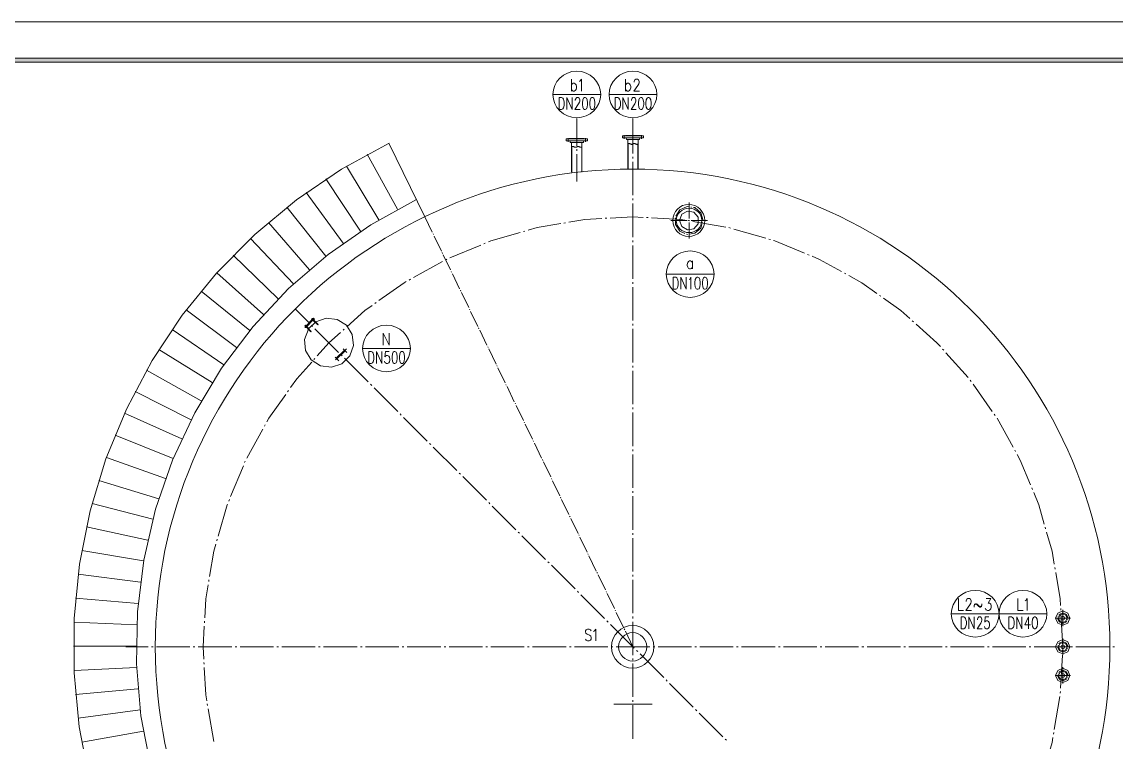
# Model space of a CAD drawing. Header units: millimetres. Extents: x 0 to 829, y 0 to 586.
# Drawn here: x 326.8 to 609.2, y 399.9 to 585.6 of the extents above; entities that cross this region are included whole.
import ezdxf

# ---------------------------------------------------------------- set-up
doc = ezdxf.new("R2010")
doc.units = ezdxf.units.MM

msp = doc.modelspace()

# ---------------------------------------------------------------- hatches: boundary and pattern name
h = msp.add_hatch(color=0)
h.dxf.hatch_style = 2
h.paths.add_polyline_path([(819.788528, 576.266028), (818.80075, 575.281778), (25.142472, 575.281778), (24.154694, 576.266028)])
h = msp.add_hatch(color=0)
h.dxf.hatch_style = 2
h.paths.add_polyline_path([(484.505, 556.285753), (484.491947, 556.298806), (484.505, 556.311858), (484.518053, 556.298806)])
h = msp.add_hatch(color=0)
h.dxf.hatch_style = 2
h.paths.add_polyline_path([(470.016417, 555.530808), (470.003364, 555.543861), (470.016417, 555.556914), (470.029469, 555.543861)])

# ---------------------------------------------------------------- linework, layer by layer
at = {"color": 0, "lineweight": 0}
for points in [[(0, 0), (0, 585.632278), (829.154778, 585.632278), (829.154778, 0)], [(819.788528, 576.266028), (818.80075, 575.281778), (25.142472, 575.281778), (24.154694, 576.266028)], [(465.440889, 563.02275), (465.440889, 566.1025), (466.107639, 566.1025), (466.393389, 565.957861), (466.583889, 565.665056), (466.679139, 565.368722), (466.774389, 564.931278), (466.774389, 564.1975), (466.679139, 563.756528), (466.583889, 563.463722), (466.393389, 563.170917), (466.107639, 563.02275)], [(472.020194, 566.1025), (471.734444, 565.957861), (471.543944, 565.516889), (471.448694, 564.783111), (471.448694, 564.342139), (471.543944, 563.608361), (471.734444, 563.170917), (472.020194, 563.02275), (472.210694, 563.02275), (472.496444, 563.170917), (472.686944, 563.608361), (472.782194, 564.342139), (472.782194, 564.783111), (472.686944, 565.516889), (472.496444, 565.957861), (472.210694, 566.1025)], [(473.928722, 566.1025), (473.642972, 565.957861), (473.452472, 565.516889), (473.357222, 564.783111), (473.357222, 564.342139), (473.452472, 563.608361), (473.642972, 563.170917), (473.928722, 563.02275), (474.119222, 563.02275), (474.404972, 563.170917), (474.595472, 563.608361), (474.690722, 564.342139), (474.690722, 564.783111), (474.595472, 565.516889), (474.404972, 565.957861), (474.119222, 566.1025)], [(479.929472, 563.02275), (479.929472, 566.1025), (480.596222, 566.1025), (480.881972, 565.957861), (481.072472, 565.665056), (481.167722, 565.368722), (481.262972, 564.931278), (481.262972, 564.1975), (481.167722, 563.756528), (481.072472, 563.463722), (480.881972, 563.170917), (480.596222, 563.02275)], [(486.508778, 566.1025), (486.223028, 565.957861), (486.032528, 565.516889), (485.937278, 564.783111), (485.937278, 564.342139), (486.032528, 563.608361), (486.223028, 563.170917), (486.508778, 563.02275), (486.699278, 563.02275), (486.985028, 563.170917), (487.175528, 563.608361), (487.270778, 564.342139), (487.270778, 564.783111), (487.175528, 565.516889), (486.985028, 565.957861), (486.699278, 566.1025)], [(488.417306, 566.1025), (488.128028, 565.957861), (487.937528, 565.516889), (487.842278, 564.783111), (487.842278, 564.342139), (487.937528, 563.608361), (488.128028, 563.170917), (488.417306, 563.02275), (488.607806, 563.02275), (488.893556, 563.170917), (489.084056, 563.608361), (489.179306, 564.342139), (489.179306, 564.783111), (489.084056, 565.516889), (488.893556, 565.957861), (488.607806, 566.1025)], [(496.527667, 534.426583), (497.102694, 536.010556), (498.563194, 536.853694), (500.224778, 536.560889), (501.307806, 535.269722), (501.307806, 533.583444), (500.224778, 532.292278), (498.563194, 531.999472), (497.102694, 532.842611)], [(494.876667, 516.678333), (494.876667, 519.761611), (495.543417, 519.761611), (495.829167, 519.613444), (496.019667, 519.320639), (496.114917, 519.027833), (496.210167, 518.586861), (496.210167, 517.853083), (496.114917, 517.412111), (496.019667, 517.119306), (495.829167, 516.8265), (495.543417, 516.678333)], [(501.074972, 519.761611), (500.789222, 519.613444), (500.595194, 519.172472), (500.499944, 518.438694), (500.499944, 518.00125), (500.595194, 517.267472), (500.789222, 516.8265), (501.074972, 516.678333), (501.265472, 516.678333), (501.551222, 516.8265), (501.741722, 517.267472), (501.836972, 518.00125), (501.836972, 518.438694), (501.741722, 519.172472), (501.551222, 519.613444), (501.265472, 519.761611)], [(502.979972, 519.761611), (502.694222, 519.613444), (502.503722, 519.172472), (502.408472, 518.438694), (502.408472, 518.00125), (502.503722, 517.267472), (502.694222, 516.8265), (502.979972, 516.678333), (503.170472, 516.678333), (503.456222, 516.8265), (503.65025, 517.267472), (503.7455, 518.00125), (503.7455, 518.438694), (503.65025, 519.172472), (503.456222, 519.613444), (503.170472, 519.761611)], [(416.334222, 497.518972), (416.334222, 500.598722), (417.000972, 500.598722), (417.286722, 500.450556), (417.477222, 500.15775), (417.572472, 499.864944), (417.667722, 499.423972), (417.667722, 498.690194), (417.572472, 498.25275), (417.477222, 497.956417), (417.286722, 497.663611), (417.000972, 497.518972)], [(422.913528, 500.598722), (422.627778, 500.450556), (422.437278, 500.013111), (422.342028, 499.279333), (422.342028, 498.838361), (422.437278, 498.104583), (422.627778, 497.663611), (422.913528, 497.518972), (423.104028, 497.518972), (423.389778, 497.663611), (423.580278, 498.104583), (423.675528, 498.838361), (423.675528, 499.279333), (423.580278, 500.013111), (423.389778, 500.450556), (423.104028, 500.598722)], [(424.822056, 500.598722), (424.536306, 500.450556), (424.342278, 500.013111), (424.247028, 499.279333), (424.247028, 498.838361), (424.342278, 498.104583), (424.536306, 497.663611), (424.822056, 497.518972), (425.012556, 497.518972), (425.298306, 497.663611), (425.488806, 498.104583), (425.584056, 498.838361), (425.584056, 499.279333), (425.488806, 500.013111), (425.298306, 500.450556), (425.012556, 500.598722)], [(569.18225, 429.097722), (569.18225, 432.177472), (569.849, 432.177472), (570.138278, 432.029306), (570.328778, 431.7365), (570.424028, 431.443694), (570.519278, 431.002722), (570.519278, 430.268944), (570.424028, 429.8315), (570.328778, 429.535167), (570.138278, 429.242361), (569.849, 429.097722)], [(581.508306, 429.097722), (581.508306, 432.177472), (582.175056, 432.177472), (582.460806, 432.029306), (582.651306, 431.7365), (582.746556, 431.443694), (582.841806, 431.002722), (582.841806, 430.268944), (582.746556, 429.8315), (582.651306, 429.535167), (582.460806, 429.242361), (582.175056, 429.097722)], [(588.087611, 432.177472), (587.801861, 432.029306), (587.611361, 431.591861), (587.516111, 430.858083), (587.516111, 430.417111), (587.611361, 429.683333), (587.801861, 429.242361), (588.087611, 429.097722), (588.278111, 429.097722), (588.563861, 429.242361), (588.754361, 429.683333), (588.849611, 430.417111), (588.849611, 430.858083), (588.754361, 431.591861), (588.563861, 432.029306), (588.278111, 432.177472)], [(593.555667, 431.856444), (594.098944, 433.161722), (595.404222, 433.705), (596.713028, 433.161722), (597.252778, 431.856444), (596.713028, 430.547639), (595.404222, 430.007889), (594.098944, 430.547639)], [(594.321194, 431.856444), (594.638694, 432.621972), (595.404222, 432.939472), (596.173278, 432.621972), (596.490778, 431.856444), (596.173278, 431.087389), (595.404222, 430.769889), (594.638694, 431.087389)], [(594.913861, 431.856444), (595.0585, 432.205694), (595.404222, 432.346806), (595.753472, 432.205694), (595.898111, 431.856444), (595.753472, 431.507194), (595.404222, 431.362556), (595.0585, 431.507194)], [(593.555667, 424.462222), (594.098944, 425.7675), (595.404222, 426.310778), (596.713028, 425.7675), (597.252778, 424.462222), (596.713028, 423.153417), (595.404222, 422.613667), (594.098944, 423.153417)], [(594.321194, 424.462222), (594.638694, 425.22775), (595.404222, 425.54525), (596.173278, 425.22775), (596.490778, 424.462222), (596.173278, 423.693167), (595.404222, 423.375667), (594.638694, 423.693167)], [(594.913861, 424.462222), (595.0585, 424.811472), (595.404222, 424.952583), (595.753472, 424.811472), (595.898111, 424.462222), (595.753472, 424.112972), (595.404222, 423.968333), (595.0585, 424.112972)], [(593.555667, 417.068), (594.098944, 418.373278), (595.404222, 418.916556), (596.713028, 418.373278), (597.252778, 417.068), (596.713028, 415.759194), (595.404222, 415.219444), (594.098944, 415.759194)], [(594.321194, 417.068), (594.638694, 417.833528), (595.404222, 418.151028), (596.173278, 417.833528), (596.490778, 417.068), (596.173278, 416.298944), (595.404222, 415.981444), (594.638694, 416.298944)], [(594.913861, 417.068), (595.0585, 417.413722), (595.404222, 417.558361), (595.753472, 417.413722), (595.898111, 417.068), (595.753472, 416.71875), (595.404222, 416.574111), (595.0585, 416.71875)]]:
    msp.add_lwpolyline(points, close=True, dxfattribs=at)
for points in [[(468.605306, 567.757028), (468.605306, 570.836778)], [(470.69375, 570.251167), (470.916, 570.399333), (471.244083, 570.836778), (471.244083, 567.757028)], [(482.596472, 567.757028), (482.596472, 570.836778)], [(484.797806, 570.106528), (484.797806, 570.251167), (484.907167, 570.543972), (485.016528, 570.692139), (485.238778, 570.836778), (485.676222, 570.836778), (485.898472, 570.692139), (486.007833, 570.543972), (486.117194, 570.251167), (486.117194, 569.958361), (486.007833, 569.665556), (485.789111, 569.224583), (484.688444, 567.757028), (486.226556, 567.757028)], [(468.605306, 569.37275), (468.824028, 569.665556), (469.04275, 569.810194), (469.374361, 569.810194), (469.593083, 569.665556), (469.815333, 569.37275), (469.924694, 568.931778), (469.924694, 568.638972), (469.815333, 568.198), (469.593083, 567.905194), (469.374361, 567.757028), (469.04275, 567.757028), (468.824028, 567.905194), (468.605306, 568.198)], [(482.596472, 569.37275), (482.815194, 569.665556), (483.037444, 569.810194), (483.365528, 569.810194), (483.587778, 569.665556), (483.8065, 569.37275), (483.915861, 568.931778), (483.915861, 568.638972), (483.8065, 568.198), (483.587778, 567.905194), (483.365528, 567.757028), (483.037444, 567.757028), (482.815194, 567.905194), (482.596472, 568.198)], [(476.179444, 566.913889), (463.853389, 566.913889)], [(467.444667, 563.02275), (467.444667, 566.1025), (468.778167, 563.02275), (468.778167, 566.1025)], [(469.635417, 565.368722), (469.635417, 565.516889), (469.730667, 565.809694), (469.825917, 565.957861), (470.016417, 566.1025), (470.400944, 566.1025), (470.591444, 565.957861), (470.686694, 565.809694), (470.781944, 565.516889), (470.781944, 565.224083), (470.686694, 564.931278), (470.496194, 564.490306), (469.540167, 563.02275), (470.877194, 563.02275)], [(490.6645, 566.913889), (478.341972, 566.913889)], [(481.929722, 563.02275), (481.929722, 566.1025), (483.26675, 563.02275), (483.26675, 566.1025)], [(484.124, 565.368722), (484.124, 565.516889), (484.21925, 565.809694), (484.3145, 565.957861), (484.505, 566.1025), (484.886, 566.1025), (485.0765, 565.957861), (485.17175, 565.809694), (485.267, 565.516889), (485.267, 565.224083), (485.17175, 564.931278), (484.98125, 564.490306), (484.02875, 563.02275), (485.365778, 563.02275)], [(470.016417, 560.750861), (470.016417, 553.677667)], [(484.505, 560.750861), (484.505, 551.71975)], [(481.778028, 556.249417), (481.778028, 555.752)], [(481.778028, 556.249417), (487.228444, 556.249417)], [(482.275444, 555.430972), (482.275444, 556.422278)], [(482.571778, 556.249417), (482.571778, 556.298806)], [(486.434694, 556.298806), (482.571778, 556.298806)], [(486.434694, 556.249417), (486.434694, 556.298806)], [(486.731028, 555.430972), (486.731028, 556.422278)], [(487.228444, 555.752), (487.228444, 556.249417)], [(421.601194, 554.372639), (409.292778, 547.65575), (397.693444, 539.774694), (386.912556, 530.807083), (377.055944, 520.837583), (368.211806, 509.957917), (360.464806, 498.270389), (353.889028, 485.884361), (348.544444, 472.923306), (344.483972, 459.500111), (341.742889, 445.748833), (340.352944, 431.796472), (340.321194, 417.773556), (341.651167, 403.817667), (344.325222, 390.052278)], [(430.794583, 535.382611), (421.484778, 554.316194)], [(467.289444, 555.494472), (467.289444, 555.000583)], [(467.289444, 555.494472), (472.739861, 555.494472)], [(472.739861, 555.000583), (467.289444, 555.000583)], [(467.786861, 554.676028), (467.786861, 555.667333)], [(468.083194, 555.494472), (468.083194, 555.543861)], [(471.949639, 555.543861), (468.083194, 555.543861)], [(468.28075, 555.000583), (468.330139, 554.552556)], [(471.702694, 554.552556), (468.330139, 554.552556)], [(468.679389, 546.89375), (468.679389, 554.552556)], [(468.679389, 553.391917), (468.760528, 553.43425), (468.845194, 553.469528), (468.887528, 553.483639), (468.929861, 553.494222), (468.968667, 553.501278), (469.011, 553.504806), (469.053333, 553.501278), (469.095667, 553.494222), (469.138, 553.483639), (469.180333, 553.469528), (469.261472, 553.43425), (469.346139, 553.395444), (469.430806, 553.353111), (469.515472, 553.317833), (469.557806, 553.303722), (469.596611, 553.293139), (469.638944, 553.286083), (469.681278, 553.286083), (469.723611, 553.286083), (469.765944, 553.293139), (469.808278, 553.30725), (469.850611, 553.321361), (469.93175, 553.356639), (470.016417, 553.398972), (470.097556, 553.437778), (470.182222, 553.476583), (470.224556, 553.490694), (470.266889, 553.501278), (470.309222, 553.508333), (470.348028, 553.511861), (470.390361, 553.508333), (470.432694, 553.501278), (470.475028, 553.490694), (470.517361, 553.476583), (470.602028, 553.441306), (470.683167, 553.4025), (470.767833, 553.360167), (470.8525, 553.324889), (470.894833, 553.310778), (470.937167, 553.300194), (470.975972, 553.293139), (471.018306, 553.289611), (471.060639, 553.293139), (471.102972, 553.300194), (471.145306, 553.310778), (471.187639, 553.324889), (471.268778, 553.363694), (471.353444, 553.4025)], [(468.753472, 546.89375), (468.753472, 553.427194)], [(471.279361, 546.89375), (471.279361, 553.367222)], [(471.353444, 546.89375), (471.353444, 554.552556)], [(471.748556, 555.000583), (471.702694, 554.552556)], [(471.949639, 555.494472), (471.949639, 555.543861)], [(472.245972, 554.676028), (472.245972, 555.667333)], [(472.739861, 555.000583), (472.739861, 555.494472)], [(487.228444, 555.752), (481.778028, 555.752)], [(482.769333, 555.752), (482.815194, 555.3075)], [(486.191278, 555.3075), (482.815194, 555.3075)], [(483.164444, 547.648694), (483.164444, 555.3075)], [(483.164444, 554.146861), (483.249111, 554.185667), (483.333778, 554.224472), (483.372583, 554.238583), (483.414917, 554.249167), (483.45725, 554.256222), (483.499583, 554.25975), (483.541917, 554.256222), (483.58425, 554.249167), (483.626583, 554.238583), (483.665389, 554.224472), (483.750056, 554.189194), (483.834722, 554.150389), (483.919389, 554.108056), (484.000528, 554.072778), (484.042861, 554.058667), (484.085194, 554.048083), (484.127528, 554.041028), (484.169861, 554.041028), (484.212194, 554.041028), (484.254528, 554.048083), (484.293333, 554.062194), (484.335667, 554.076306), (484.420333, 554.111583), (484.505, 554.153917), (484.586139, 554.192722), (484.670806, 554.231528), (484.713139, 554.245639), (484.751944, 554.256222), (484.794278, 554.263278), (484.836611, 554.266806), (484.878944, 554.263278), (484.921278, 554.256222), (484.963611, 554.245639), (485.005944, 554.231528), (485.087083, 554.19625), (485.17175, 554.153917), (485.256417, 554.115111), (485.341083, 554.079833), (485.379889, 554.065722), (485.422222, 554.055139), (485.464556, 554.048083), (485.506889, 554.044556), (485.549222, 554.048083), (485.591556, 554.055139), (485.633889, 554.065722), (485.672694, 554.079833), (485.757361, 554.118639), (485.842028, 554.157444)], [(483.238528, 547.648694), (483.238528, 554.182139)], [(485.767944, 547.648694), (485.767944, 554.122167)], [(485.842028, 547.648694), (485.842028, 555.3075)], [(486.237139, 555.752), (486.191278, 555.3075)], [(423.714333, 537.294667), (415.960278, 551.486917)], [(470.016417, 552.813361), (470.016417, 552.382972)], [(470.016417, 551.518667), (470.016417, 544.445472)], [(484.505, 550.858972), (484.505, 550.425056)], [(418.920083, 534.578278), (410.562778, 548.421278)], [(484.505, 549.564278), (484.505, 540.935333)], [(414.245778, 531.657278), (405.302861, 545.129861)], [(428.646167, 539.817028), (416.870444, 533.332972), (405.839083, 525.649472), (395.675556, 516.854722), (386.485694, 507.043972), (378.375333, 496.323056), (371.432667, 484.811917), (365.731778, 472.637556), (361.339694, 459.9305), (358.302278, 446.835389), (356.654806, 433.496861), (356.411389, 420.056028), (357.575556, 406.661056), (360.14025, 393.467167)], [(409.702, 528.538722), (400.187583, 541.612667)], [(484.505, 540.074556), (484.505, 539.644167)], [(405.295806, 525.226139), (395.231056, 537.880278)], [(484.505, 538.779861), (484.505, 530.154444)], [(498.979472, 537.950833), (498.475, 538.024917), (496.608806, 537.174722), (495.557528, 535.537833)], [(498.990056, 539.047972), (498.990056, 534.966333)], [(499.64975, 537.855583), (499.4275, 537.887333)], [(502.627194, 534.426583), (502.048639, 536.391556), (500.499944, 537.732111), (500.09425, 537.792083)], [(401.037778, 521.730111), (390.436806, 533.936222)], [(430.794583, 535.382611), (432.741917, 531.360944)], [(465.860694, 533.62225), (459.821139, 532.595667), (457.468111, 531.918333)], [(467.127167, 533.837444), (466.703833, 533.763361)], [(476.479306, 534.927528), (472.083694, 534.680583), (467.973833, 533.982083)], [(477.763417, 534.998083), (477.336556, 534.973389)], [(487.179056, 535.227389), (484.505, 535.375556), (478.617139, 535.047472)], [(488.463167, 535.153306), (488.032778, 535.178)], [(497.864694, 534.518306), (496.922778, 534.680583), (489.316889, 535.107444)], [(498.450306, 534.426583), (494.280472, 534.426583)], [(495.501083, 535.103917), (495.501083, 534.878139)], [(495.501083, 534.426583), (495.501083, 533.403528), (496.608806, 531.678444), (497.914083, 531.08225)], [(499.134694, 534.303111), (498.711361, 534.373667)], [(499.099417, 534.426583), (498.884222, 534.426583)], [(498.990056, 534.532417), (498.990056, 534.317222)], [(498.990056, 533.886833), (498.990056, 529.805194)], [(503.699639, 534.426583), (499.529806, 534.426583)], [(508.430389, 532.722667), (499.977833, 534.158472)], [(502.436694, 533.777472), (502.500194, 533.992667)], [(432.928889, 530.972889), (433.024139, 530.778861)], [(455.407889, 531.325667), (447.869028, 529.152556), (447.19875, 528.873861)], [(456.646139, 531.681972), (456.233389, 531.562028)], [(498.323306, 530.895278), (498.475, 530.82825), (498.534972, 530.835306)], [(498.979472, 530.902333), (500.499944, 531.117528), (502.048639, 532.461611), (502.309694, 533.343556)], [(509.68275, 532.451028), (509.273528, 532.570972)], [(518.745611, 529.840472), (510.50825, 532.214667)], [(396.934972, 518.050639), (385.818944, 529.791083)], [(433.211111, 530.390806), (435.091417, 526.506722)], [(445.219667, 528.055417), (437.299806, 524.774583)], [(446.405, 528.545778), (446.009889, 528.3835)], [(484.505, 529.290139), (484.505, 528.85975)], [(484.505, 527.995444), (484.505, 519.370028)], [(519.980333, 529.484167), (519.571111, 529.604111)], [(528.739806, 526.00225), (521.137444, 529.152556), (520.805833, 529.247806)], [(392.990917, 514.198306), (381.381, 525.451917)], [(435.278389, 526.118667), (435.373639, 525.924639)], [(435.560611, 525.536583), (437.440917, 521.656028)], [(529.925139, 525.511889), (529.530028, 525.674167)], [(538.32125, 521.246806), (532.627417, 524.393583), (530.718889, 525.183806)], [(435.373639, 523.836194), (427.870056, 519.691056)], [(436.506056, 524.4465), (436.379056, 524.393583), (436.125056, 524.252472)], [(499.829667, 523.539861), (499.607417, 523.832667), (499.388694, 523.980833), (499.057083, 523.980833), (498.838361, 523.832667), (498.619639, 523.539861), (498.50675, 523.098889), (498.50675, 522.806083), (498.619639, 522.368639), (498.838361, 522.072306), (499.057083, 521.927667), (499.388694, 521.927667), (499.607417, 522.072306), (499.829667, 522.368639)], [(499.829667, 523.980833), (499.829667, 521.927667)], [(389.219722, 510.183694), (377.133556, 520.925778)], [(437.627889, 521.267972), (437.723139, 521.073944)], [(437.910111, 520.685889), (439.790417, 516.801806)], [(505.421194, 520.569472), (493.098667, 520.569472)], [(496.876917, 516.678333), (496.876917, 519.761611), (498.213944, 516.678333), (498.213944, 519.761611)], [(498.975944, 519.172472), (499.166444, 519.320639), (499.452194, 519.761611), (499.452194, 516.678333)], [(539.446611, 520.622389), (539.072667, 520.830528)], [(547.415861, 515.605889), (543.514139, 518.375194), (540.198028, 520.209639)], [(425.996806, 518.653889), (425.492333, 518.375194), (418.969472, 513.74675)], [(427.122167, 519.274778), (426.744694, 519.066639)], [(484.505, 518.505722), (484.505, 518.075333)], [(484.505, 517.214556), (484.505, 508.585611)], [(385.621389, 506.006806), (373.087194, 516.219722)], [(439.977389, 516.41375), (440.072639, 516.219722)], [(440.259611, 515.831667), (442.139917, 511.951111)], [(548.463611, 514.865056), (548.114361, 515.112)], [(555.9425, 509.139472), (553.6565, 511.178528), (549.162111, 514.367639)], [(382.210028, 501.68175), (369.245444, 511.347861)], [(400.942528, 508.021167), (397.361833, 511.605389)], [(417.223222, 512.5085), (415.349972, 511.178528), (410.668611, 506.994583)], [(418.270972, 513.252861), (417.921722, 513.002389)], [(442.330417, 511.563056), (442.422139, 511.3655)], [(400.755556, 506.377222), (399.767778, 503.710222), (400.039417, 500.880944), (401.521083, 498.453833), (403.909389, 496.912194), (406.731611, 496.566472), (409.419778, 497.483694), (411.444722, 499.480417), (412.390167, 502.161528), (412.076194, 504.987278), (410.562778, 507.393222), (408.153306, 508.899583), (405.327556, 509.2065), (402.649972, 508.246944)], [(402.233694, 509.143), (399.838333, 506.775861)], [(401.768028, 508.85725), (400.155833, 507.262694)], [(401.940889, 508.684389), (400.328694, 507.089833)], [(402.565306, 508.194028), (400.812, 506.461889)], [(401.736278, 509.171222), (401.595167, 509.033639)], [(401.595167, 509.033639), (402.480639, 508.137583)], [(401.665722, 509.104194), (403.225, 507.52375)], [(401.736278, 509.171222), (403.295556, 507.594306)], [(401.887972, 509.227667), (402.321889, 508.790222)], [(402.120806, 509.202972), (401.909139, 508.998361)], [(402.293667, 509.030111), (402.082, 508.821972)], [(402.120806, 509.202972), (402.293667, 509.030111)], [(442.609111, 510.977444), (444.489417, 507.096889)], [(556.898528, 508.282222), (556.581028, 508.567972)], [(378.982111, 497.212056), (365.618889, 506.310194)], [(399.982972, 507.439083), (399.841861, 507.3015)], [(399.841861, 507.3015), (401.401139, 505.724583)], [(399.912417, 507.368528), (401.471694, 505.791611)], [(399.961806, 507.181556), (399.919472, 507.139222)], [(399.919472, 507.139222), (399.919472, 507.054556)], [(399.919472, 507.054556), (400.117028, 506.853472)], [(399.982972, 507.439083), (400.868444, 506.543028)], [(400.117028, 506.853472), (400.205222, 506.853472)], [(400.244028, 506.892278), (400.205222, 506.853472)], [(401.471694, 505.791611), (401.401139, 505.724583)], [(401.856222, 507.107472), (401.552833, 507.410861)], [(408.566056, 500.397639), (402.466528, 506.497167)], [(409.070528, 505.569361), (406.075444, 502.891778), (403.038028, 499.494528)], [(403.295556, 507.594306), (403.225, 507.52375)], [(410.030083, 506.423083), (409.709056, 506.140861)], [(444.679917, 506.708833), (444.771639, 506.514806)], [(444.962139, 506.12675), (446.838917, 502.242667)], [(484.505, 507.724833), (484.505, 507.290917)], [(484.505, 506.430139), (484.505, 497.804722)], [(563.823556, 501.889889), (562.931028, 502.891778), (557.540583, 507.710722)], [(420.048972, 502.25325), (420.048972, 505.333), (421.587083, 502.25325), (421.587083, 505.333)], [(375.955278, 492.608306), (362.207528, 501.124361)], [(410.598056, 501.297222), (407.740556, 498.471472)], [(410.072417, 500.9515), (407.969861, 498.870111)], [(410.245278, 500.775111), (408.142722, 498.693722)], [(409.483278, 499.483944), (409.176361, 499.787333)], [(409.744333, 501.279583), (410.682722, 500.334139)], [(410.245278, 500.775111), (410.072417, 500.9515)], [(427.06925, 501.406583), (414.746722, 501.406583)], [(418.334472, 497.518972), (418.334472, 500.598722), (419.6715, 497.518972), (419.6715, 500.598722)], [(421.580028, 500.598722), (420.624, 500.598722), (420.52875, 499.279333), (420.624, 499.423972), (420.90975, 499.572139), (421.1955, 499.572139), (421.484778, 499.423972), (421.675278, 499.131167), (421.770528, 498.690194), (421.770528, 498.397389), (421.675278, 497.956417), (421.484778, 497.663611), (421.1955, 497.518972), (420.90975, 497.518972), (420.624, 497.663611), (420.52875, 497.811778), (420.4335, 498.104583)], [(447.029417, 501.854611), (447.121139, 501.660583)], [(447.311639, 501.272528), (449.188417, 497.391972)], [(564.680806, 500.933861), (564.395056, 501.251361)], [(570.963778, 493.899472), (565.252306, 500.291806)], [(401.612806, 497.896444), (397.785167, 493.61725), (396.148278, 491.306556)], [(402.470056, 498.856), (402.184306, 498.534972)], [(407.641778, 499.201722), (408.580167, 498.25275)], [(407.969861, 498.870111), (408.142722, 498.693722)], [(416.193111, 492.774111), (410.093583, 498.873639)], [(449.378917, 497.003917), (449.470639, 496.809889)], [(484.505, 496.940417), (484.505, 496.510028)], [(373.126, 487.881083), (359.025472, 495.797417)], [(449.661139, 496.421833), (451.541444, 492.53775)], [(484.505, 495.645722), (484.505, 487.020306)], [(417.106806, 491.856889), (416.803417, 492.163806)], [(423.816639, 485.147056), (417.717111, 491.246583)], [(451.728417, 492.149694), (451.820139, 491.955667)], [(452.010639, 491.567611), (453.890944, 487.687056)], [(571.743417, 492.879944), (571.496472, 493.229194)], [(577.200889, 485.189389), (572.240833, 492.181444)], [(370.501333, 483.033917), (356.07625, 490.336417)], [(394.9065, 489.556778), (390.5885, 483.471361), (390.052278, 482.501222)], [(395.650861, 490.608056), (395.403917, 490.258806)], [(454.077917, 487.299), (454.173167, 487.104972)], [(454.360139, 486.716917), (456.240444, 482.832833)], [(484.505, 486.156), (484.505, 485.725611)], [(368.088333, 478.077389), (353.363389, 484.755472)], [(424.733861, 484.233361), (424.426944, 484.53675)], [(431.443694, 477.523528), (425.340639, 483.623056)], [(484.505, 484.861306), (484.505, 476.235889)], [(577.94525, 484.138111), (577.694778, 484.490889)], [(582.584278, 475.936028), (578.435611, 483.439611)], [(389.015111, 480.624444), (384.869972, 473.120861)], [(389.636, 481.749806), (389.431389, 481.375861)], [(456.427417, 482.444778), (456.522667, 482.25075)], [(456.709639, 481.862694), (458.589944, 477.978611)], [(365.890528, 473.025611), (350.890417, 479.061639)], [(458.776917, 477.590556), (458.872167, 477.396528)], [(432.357389, 476.606306), (432.054, 476.913222)], [(439.067222, 469.896472), (432.967694, 475.996)], [(459.059139, 477.008472), (460.939444, 473.127917)], [(484.505, 475.375111), (484.505, 474.941194)], [(583.205167, 474.810667), (582.997028, 475.184611)], [(363.914972, 467.882111), (348.667917, 473.269028)], [(384.478389, 472.358861), (384.316111, 471.96375)], [(461.126417, 472.739861), (461.221667, 472.545833)], [(461.408639, 472.157778), (463.288944, 468.273694)], [(484.505, 474.080417), (484.505, 465.451472)], [(587.071611, 466.220528), (584.432833, 472.584639), (583.621444, 474.05925)], [(383.988028, 471.17), (380.707194, 463.250139)], [(439.980917, 468.982778), (439.677528, 469.286167)], [(362.158139, 462.657472), (346.695889, 467.384694)], [(446.69075, 462.272944), (440.591222, 468.372472)], [(463.475917, 467.885639), (463.571167, 467.691611)], [(463.758139, 467.303556), (465.638444, 463.423)], [(465.825417, 463.034944), (465.920667, 462.840917)], [(484.505, 464.590694), (484.505, 464.160306)], [(484.505, 463.296), (484.505, 454.670583)], [(587.561972, 465.031667), (587.399694, 465.430306)], [(590.624083, 456.131083), (589.195333, 461.094667), (587.890056, 464.241444)], [(360.630611, 457.362278), (344.977861, 461.419222)], [(379.885222, 461.271056), (379.811139, 461.094667), (377.493389, 453.04075)], [(380.379111, 462.459917), (380.213306, 462.064806)], [(447.607972, 461.355722), (447.301056, 461.662639)], [(454.317806, 454.645889), (448.218278, 460.748944)], [(466.107639, 462.452861), (467.987944, 458.568778)], [(468.174917, 458.180722), (468.270167, 457.986694)], [(468.457139, 457.598639), (470.337444, 453.718083)], [(359.328861, 452.007111), (343.517361, 455.39025)], [(590.980389, 454.892833), (590.860444, 455.305583)], [(377.2535, 452.21525), (377.137083, 451.806028)], [(455.2315, 453.732194), (454.928111, 454.035583)], [(461.941333, 447.022361), (455.841806, 453.121889)], [(470.524417, 453.3265), (470.619667, 453.132472)], [(470.806639, 452.744417), (472.686944, 448.863861)], [(484.505, 453.806278), (484.505, 453.375889)], [(484.505, 452.511583), (484.505, 443.886167)], [(593.213472, 445.745306), (592.638444, 449.142556), (591.21675, 454.070861)], [(358.259944, 446.599028), (342.317917, 449.297778)], [(376.897194, 450.980528), (376.368028, 449.142556), (375.25325, 442.577361)], [(462.858556, 446.108667), (462.551639, 446.412056)], [(472.873917, 448.475806), (472.969167, 448.281778)], [(473.156139, 447.893722), (475.036444, 444.009639)], [(469.568389, 439.398833), (463.468861, 445.498361)], [(475.226944, 443.621583), (475.318667, 443.427556)], [(593.428667, 444.478833), (593.358111, 444.902167)], [(594.818611, 435.161972), (594.719833, 436.88), (593.573306, 443.632167)], [(357.427389, 441.152139), (341.383056, 443.162972)], [(374.893417, 440.464222), (374.286639, 436.88), (374.007944, 431.951694)], [(375.108611, 441.730694), (375.038056, 441.310889)], [(475.505639, 443.0395), (477.385944, 439.158944)], [(484.505, 443.021861), (484.505, 442.591472)], [(484.505, 441.730694), (484.505, 433.10175)], [(470.482083, 438.481611), (470.178694, 438.788528)], [(477.191917, 431.771778), (471.092389, 437.871306)], [(477.576444, 438.770889), (477.668167, 438.576861)], [(477.858667, 438.188806), (479.735444, 434.304722)], [(356.827667, 435.6735), (340.70925, 436.992889)], [(568.476694, 436.91175), (568.476694, 433.832), (569.796083, 433.832)], [(570.459306, 436.177972), (570.459306, 436.326139), (570.568667, 436.618944), (570.678028, 436.763583), (570.89675, 436.91175), (571.337722, 436.91175), (571.556444, 436.763583), (571.669333, 436.618944), (571.778694, 436.326139), (571.778694, 436.029806), (571.669333, 435.737), (571.447083, 435.299556), (570.346417, 433.832), (571.888056, 433.832)], [(572.54775, 434.710417), (572.54775, 435.003222), (572.657111, 435.444194), (572.879361, 435.592361), (573.098083, 435.592361), (573.316806, 435.444194), (573.757778, 435.003222), (573.980028, 434.858583), (574.19875, 434.858583), (574.417472, 435.003222), (574.530361, 435.299556)], [(572.54775, 435.003222), (572.657111, 435.299556), (572.879361, 435.444194), (573.098083, 435.444194), (573.316806, 435.299556), (573.757778, 434.858583), (573.980028, 434.710417), (574.19875, 434.710417), (574.417472, 434.858583), (574.530361, 435.299556), (574.530361, 435.592361)], [(575.631028, 436.91175), (576.841056, 436.91175), (576.177833, 435.737), (576.509444, 435.737), (576.728167, 435.592361), (576.841056, 435.444194), (576.950417, 435.003222), (576.950417, 434.710417), (576.841056, 434.269444), (576.618806, 433.976639), (576.290722, 433.832), (575.959111, 433.832), (575.631028, 433.976639), (575.518139, 434.124806), (575.408778, 434.417611)], [(583.826056, 436.91175), (583.826056, 433.832), (585.148972, 433.832)], [(585.695778, 436.326139), (585.918028, 436.470778), (586.246111, 436.91175), (586.246111, 433.832)], [(479.925944, 433.916667), (480.017667, 433.722639)], [(480.208167, 433.334583), (482.084944, 429.454028)], [(484.505, 432.240972), (484.505, 431.807056)], [(578.964778, 432.985333), (566.64225, 432.985333)], [(571.186028, 429.097722), (571.186028, 432.177472), (572.519528, 429.097722), (572.519528, 432.177472)], [(573.380306, 431.443694), (573.380306, 431.591861), (573.475556, 431.884667), (573.570806, 432.029306), (573.761306, 432.177472), (574.142306, 432.177472), (574.332806, 432.029306), (574.428056, 431.884667), (574.523306, 431.591861), (574.523306, 431.295528), (574.428056, 431.002722), (574.237556, 430.56175), (573.285056, 429.097722), (574.618556, 429.097722)], [(576.336583, 432.177472), (575.380556, 432.177472), (575.285306, 430.858083), (575.380556, 431.002722), (575.666306, 431.150889), (575.952056, 431.150889), (576.241333, 431.002722), (576.431833, 430.709917), (576.527083, 430.268944), (576.527083, 429.976139), (576.431833, 429.535167), (576.241333, 429.242361), (575.952056, 429.097722), (575.666306, 429.097722), (575.380556, 429.242361), (575.285306, 429.390528), (575.190056, 429.683333)], [(591.290833, 432.985333), (578.964778, 432.985333)], [(583.508556, 429.097722), (583.508556, 432.177472), (584.845583, 429.097722), (584.845583, 432.177472)], [(586.560083, 432.177472), (585.607583, 430.124306), (587.036333, 430.124306)], [(586.560083, 432.177472), (586.560083, 429.097722)], [(594.240056, 432.315056), (594.176556, 432.163361)], [(596.762417, 431.856444), (596.363778, 432.812472), (595.404222, 433.211111), (594.448194, 432.812472), (594.367056, 432.621972)], [(594.889167, 433.877861), (594.864472, 434.304722)], [(595.418333, 424.462222), (594.938556, 433.020611)], [(595.404222, 429.778583), (595.404222, 434.001333)], [(356.460778, 430.177222), (340.303556, 430.801639)], [(373.888, 429.810333), (373.588139, 424.462222), (373.768056, 421.251944)], [(373.962083, 431.094444), (373.937389, 430.667583)], [(478.109139, 430.858083), (477.802222, 431.161472)], [(484.818972, 424.14825), (478.715917, 430.247778)], [(484.505, 430.946278), (484.505, 422.317333)], [(597.425639, 431.856444), (593.411028, 431.856444)], [(594.049556, 431.856444), (594.448194, 430.896889), (595.404222, 430.49825), (596.363778, 430.896889), (596.444917, 431.087389)], [(596.571917, 431.394306), (596.635417, 431.549528)], [(473.724111, 428.586194), (473.512444, 428.868417), (473.194944, 429.009528), (472.771611, 429.009528), (472.454111, 428.868417), (472.242444, 428.586194), (472.242444, 428.303972), (472.348278, 428.02175), (472.454111, 427.880639), (472.665778, 427.743056), (473.300778, 427.460833), (473.512444, 427.319722), (473.618278, 427.178611), (473.724111, 426.896389), (473.724111, 426.473056), (473.512444, 426.190833), (473.194944, 426.049722), (472.771611, 426.049722), (472.454111, 426.190833), (472.242444, 426.473056)], [(474.355583, 428.445083), (474.56725, 428.586194), (474.88475, 429.009528), (474.88475, 426.049722)], [(482.275444, 429.065972), (482.367167, 428.871944)], [(482.557667, 428.480361), (484.505, 424.462222)], [(595.404222, 422.384361), (595.404222, 426.607111)], [(356.333778, 424.666833), (340.165972, 424.596278)], [(359.417056, 424.462222), (353.627972, 424.462222)], [(360.708222, 424.462222), (360.277833, 424.462222)], [(370.197944, 424.462222), (361.572528, 424.462222)], [(371.492639, 424.462222), (371.06225, 424.462222)], [(380.982361, 424.462222), (372.356944, 424.462222)], [(382.277056, 424.462222), (381.846667, 424.462222)], [(391.766778, 424.462222), (383.137833, 424.462222)], [(393.061472, 424.462222), (392.627556, 424.462222)], [(402.547667, 424.462222), (393.92225, 424.462222)], [(403.842361, 424.462222), (403.411972, 424.462222)], [(413.332083, 424.462222), (404.706667, 424.462222)], [(414.626778, 424.462222), (414.196389, 424.462222)], [(424.1165, 424.462222), (415.491083, 424.462222)], [(425.411194, 424.462222), (424.977278, 424.462222)], [(434.900917, 424.462222), (426.271972, 424.462222)], [(436.192083, 424.462222), (435.761694, 424.462222)], [(445.681806, 424.462222), (437.056389, 424.462222)], [(446.9765, 424.462222), (446.546111, 424.462222)], [(456.466222, 424.462222), (447.840806, 424.462222)], [(457.760917, 424.462222), (457.330528, 424.462222)], [(467.250639, 424.462222), (458.621694, 424.462222)], [(468.545333, 424.462222), (468.111417, 424.462222)], [(478.035056, 424.462222), (469.406111, 424.462222)], [(479.326222, 424.462222), (478.895833, 424.462222)], [(488.815944, 424.462222), (480.190528, 424.462222)], [(485.732667, 423.231028), (485.429278, 423.537944)], [(490.110639, 424.462222), (489.68025, 424.462222)], [(499.600361, 424.462222), (490.974944, 424.462222)], [(500.895056, 424.462222), (500.461139, 424.462222)], [(510.384778, 424.462222), (501.755833, 424.462222)], [(511.675944, 424.462222), (511.245556, 424.462222)], [(521.165667, 424.462222), (512.54025, 424.462222)], [(522.460361, 424.462222), (522.029972, 424.462222)], [(531.950083, 424.462222), (523.324667, 424.462222)], [(533.244778, 424.462222), (532.814389, 424.462222)], [(542.7345, 424.462222), (534.105556, 424.462222)], [(544.029194, 424.462222), (543.595278, 424.462222)], [(553.518917, 424.462222), (544.889972, 424.462222)], [(554.810083, 424.462222), (554.379694, 424.462222)], [(564.299806, 424.462222), (555.674389, 424.462222)], [(565.5945, 424.462222), (565.164111, 424.462222)], [(575.084222, 424.462222), (566.458806, 424.462222)], [(576.378917, 424.462222), (575.948528, 424.462222)], [(585.868639, 424.462222), (577.239694, 424.462222)], [(587.163333, 424.462222), (586.729417, 424.462222)], [(596.649528, 424.462222), (588.024111, 424.462222)], [(597.425639, 424.462222), (593.411028, 424.462222)], [(594.049556, 424.462222), (594.448194, 423.502667), (595.404222, 423.104028), (596.363778, 423.502667), (596.444917, 423.693167)], [(594.240056, 424.920833), (594.176556, 424.769139)], [(596.762417, 424.462222), (596.363778, 425.41825), (595.404222, 425.816889), (594.448194, 425.41825), (594.367056, 425.22775)], [(595.347778, 423.178111), (595.368944, 423.604972)], [(596.571917, 424.000083), (596.635417, 424.155306)], [(597.944222, 424.462222), (597.513833, 424.462222)], [(607.433944, 424.462222), (598.808528, 424.462222)], [(608.728639, 424.462222), (608.29825, 424.462222)], [(484.505, 421.456556), (484.505, 421.026167)], [(492.4425, 416.521194), (486.342972, 422.620722)], [(594.818611, 413.762472), (595.298389, 422.320861)], [(356.443139, 419.156444), (340.292972, 418.390917)], [(373.817444, 420.394694), (373.842139, 419.967833)], [(373.888, 419.110583), (374.286639, 412.040917), (374.537111, 410.569833)], [(484.505, 420.161861), (484.505, 411.536444)], [(596.762417, 417.068), (596.363778, 418.024028), (595.404222, 418.422667), (594.448194, 418.024028), (594.367056, 417.833528)], [(595.404222, 414.990139), (595.404222, 419.212889)], [(493.356194, 415.6075), (493.052806, 415.910889)], [(597.425639, 417.068), (593.411028, 417.068)], [(594.049556, 417.068), (594.448194, 416.108444), (595.404222, 415.709806), (596.363778, 416.108444), (596.444917, 416.298944)], [(594.240056, 417.526611), (594.176556, 417.374917)], [(596.571917, 416.605861), (596.635417, 416.761083)], [(356.792389, 413.656639), (340.688083, 412.199667)], [(500.066028, 408.897667), (493.9665, 414.997194)], [(594.744528, 412.478361), (594.769222, 412.905222)], [(374.678222, 409.726694), (374.752306, 409.303361)], [(489.433306, 409.673778), (479.573167, 409.673778)], [(484.505, 410.672139), (484.505, 410.24175)], [(484.505, 409.377444), (484.505, 400.752028)], [(593.213472, 403.175611), (594.649278, 411.628167)], [(357.374472, 408.178), (341.347778, 406.026056)], [(374.893417, 408.456694), (376.329222, 400.007667)], [(500.98325, 407.980444), (500.676333, 408.287361)], [(507.693083, 401.270611), (501.593556, 407.373667)], [(358.189389, 402.727583), (342.272056, 399.89125)], [(590.624083, 392.793361), (592.638444, 399.781889), (592.857167, 401.062472)], [(592.998278, 401.909139), (593.072361, 402.332472)], [(508.606778, 400.356917), (508.303389, 400.660306)]]:
    msp.add_lwpolyline(points, dxfattribs=at)
for centre, major_axis, ratio in [((470.016417, 566.912125), (6.163028, 0), 0.974528), ((484.503236, 566.912125), (6.161264, 0), 0.974807), ((484.416806, 424.460458), (0, 123.195292), 0.999642), ((498.907153, 534.426583), (0, 4.148667), 0.989371), ((498.990056, 534.426583), (3.302, 0), 0.950855), ((499.259931, 520.569472), (6.161264, 0), 0.975093), ((420.907986, 501.406583), (6.161264, 0), 0.975093), ((572.803514, 432.985333), (6.161264, 0), 0.975093), ((585.127806, 432.985333), (6.163028, 0), 0.974814), ((484.423861, 424.460458), (0, 5.505097), 0.992631), ((484.429153, 424.460458), (0, 3.660069), 0.989398)]:
    msp.add_ellipse(centre, major_axis=major_axis, ratio=ratio, start_param=0, end_param=6.283185, dxfattribs=at)

doc.saveas('drawing.dxf')
